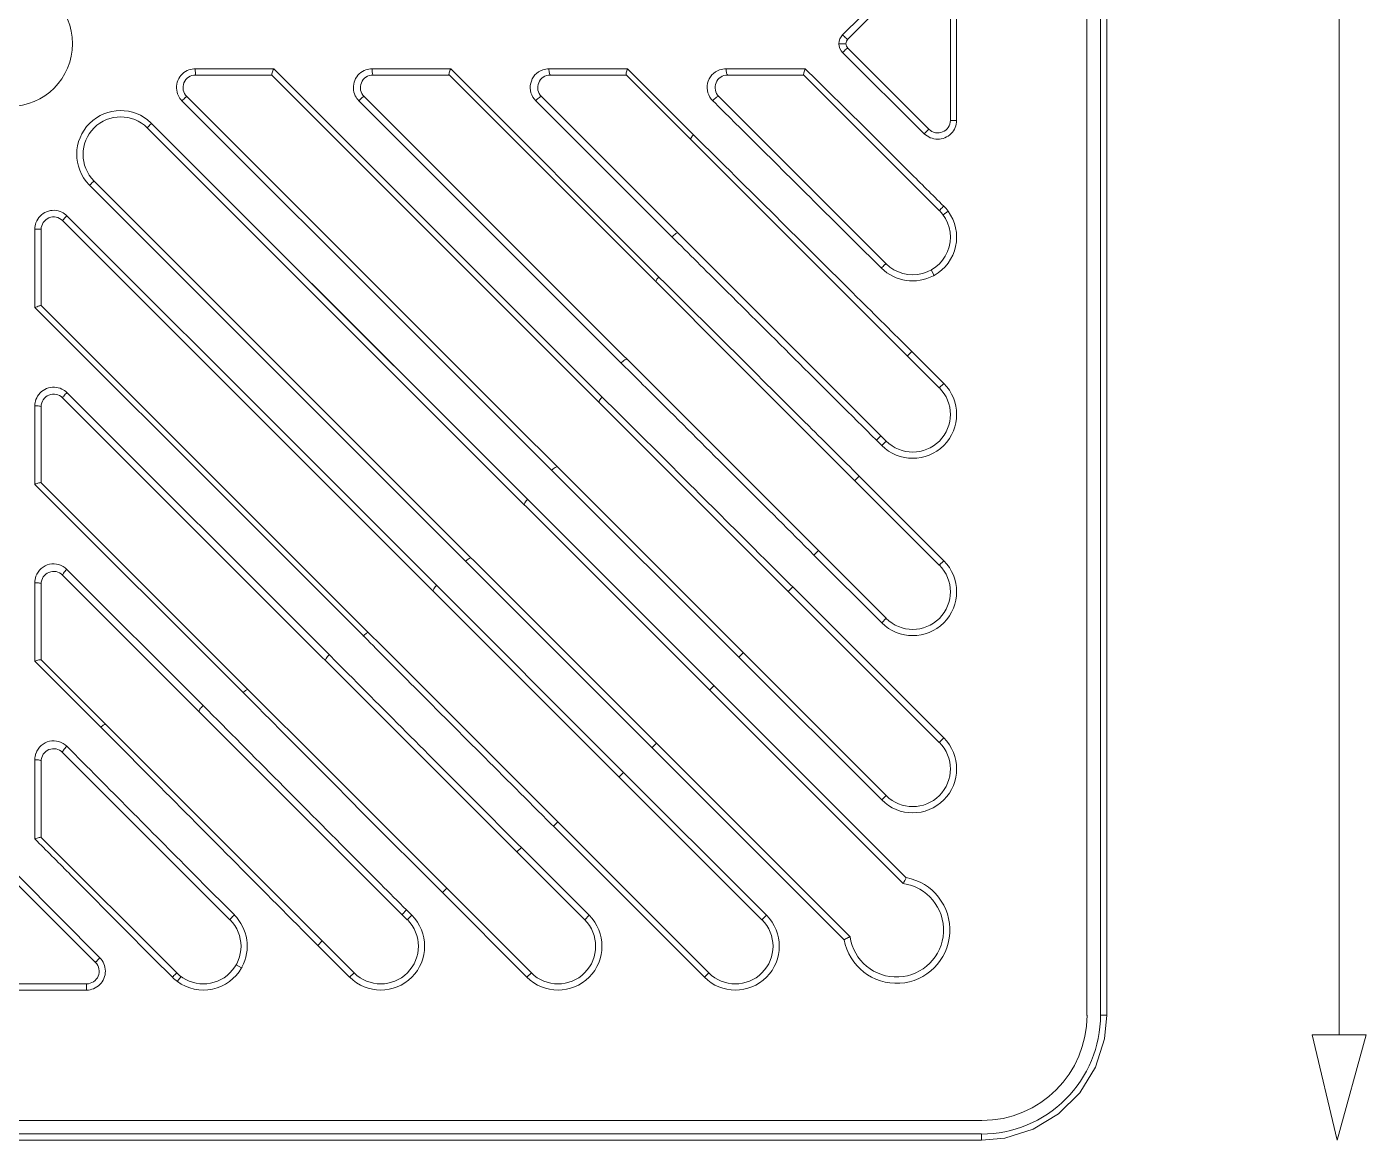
# Model space of a CAD drawing. Header units: millimetres. Extents: x 4267 to 8467, y 166 to 3136.
# Drawn here: x 7775.6 to 7956.1, y 1992.9 to 2143 of the extents above; entities that cross this region are included whole.
import ezdxf

# ---------------------------------------------------------------- set-up
doc = ezdxf.new("R2010")
doc.units = ezdxf.units.MM

msp = doc.modelspace()

# ---------------------------------------------------------------- linework, layer by layer
at = {"lineweight": 5}
msp.add_line((7952.42, 2274.23, -163.19), (7952.42, 2007.12, -163.19), dxfattribs=at)
at = {"linetype": 'Continuous', "lineweight": 5}
for p, q in [((7918.45, 2009.75, -163.19), (7918.45, 2271.6, -163.19)), ((7920.27, 2009.79, -163.19), (7920.27, 2271.56, -163.19)), ((7921.11, 2009.79, -163.19), (7921.11, 2271.56, -163.19)), ((7896.54, 2152.8, -163.19), (7885.53, 2141.87, -163.19)), ((7897.16, 2152.2, -163.19), (7886.23, 2141.27, -163.19)), ((7900.05, 2151.01, -163.19), (7900.05, 2130.34, -163.19)), ((7900.89, 2130.34, -163.19), (7900.89, 2151.01, -163.19)), ((7885.98, 2140.68, -163.19), (7885.03, 2140.68, -163.19)), ((7897.16, 2129.15, -163.19), (7886.23, 2140.08, -163.19)), ((7885.53, 2139.48, -163.19), (7896.54, 2128.55, -163.19)), ((7798.34, 2137.3, -163.19), (7808.91, 2137.3, -163.19)), ((7798.38, 2136.45, -163.19), (7808.64, 2136.45, -163.19)), ((7808.64, 2136.45, -163.19), (7898.56, 2046.53, -163.19)), ((7808.91, 2137.3, -163.19), (7809.2, 2137.02, -163.19)), ((7809.2, 2137.02, -163.19), (7837, 2109.21, -163.19)), ((7822.16, 2137.3, -163.19), (7832.74, 2137.3, -163.19)), ((7822.27, 2136.45, -163.19), (7832.53, 2136.45, -163.19)), ((7832.52, 2136.46, -163.19), (7898.56, 2070.42, -163.19)), ((7832.74, 2137.3, -163.19), (7860.93, 2109.1, -163.19)), ((7845.98, 2137.31, -163.19), (7856.56, 2137.31, -163.19)), ((7846.16, 2136.45, -163.19), (7856.41, 2136.45, -163.19)), ((7856.4, 2136.47, -163.19), (7898.56, 2094.3, -163.19)), ((7856.56, 2137.31, -163.19), (7865.45, 2128.41, -163.19)), ((7880.51, 2137.3, -163.19), (7869.84, 2137.3, -163.19)), ((7870.05, 2136.45, -163.19), (7880.3, 2136.45, -163.19)), ((7898.56, 2118.19, -163.19), (7880.3, 2136.45, -163.19)), ((7880.82, 2136.99, -163.19), (7880.51, 2137.3, -163.19)), ((7828.36, 2101.16, -163.19), (7796.55, 2132.99, -163.19)), ((7797.19, 2133.57, -163.19), (7891.4, 2039.36, -163.19)), ((7855.86, 2097.5, -163.19), (7820.37, 2132.99, -163.19)), ((7821.08, 2133.57, -163.19), (7891.4, 2063.25, -163.19)), ((7862.54, 2114.64, -163.19), (7844.2, 2132.99, -163.19)), ((7844.97, 2133.57, -163.19), (7891.4, 2087.14, -163.19)), ((7891.4, 2111.03, -163.19), (7868.85, 2133.57, -163.19)), ((7893.7, 2027.51, -163.19), (7791.87, 2129.33, -163.19)), ((7792.44, 2129.94, -163.19), (7825.08, 2097.29, -163.19)), ((7900.89, 2130.34, -163.19), (7900.04, 2130.34, -163.19)), ((7865.58, 2128.28, -163.19), (7865.45, 2128.41, -163.19)), ((7784.71, 2122.16, -163.19), (7886.53, 2020.34, -163.19)), ((7784.09, 2121.6, -163.19), (7885.74, 2019.94, -163.19)), ((7874.67, 2022.64, -163.19), (7780.47, 2116.85, -163.19)), ((7781.05, 2117.49, -163.19), (7812.86, 2085.69, -163.19)), ((7899.06, 2117.62, -163.19), (7899.74, 2118.12, -163.19)), ((7776.73, 2105.12, -163.19), (7776.73, 2115.7, -163.19)), ((7777.58, 2115.65, -163.19), (7777.58, 2105.4, -163.19)), ((7837, 2109.21, -163.19), (7853.3, 2092.91, -163.19)), ((7897.88, 2109.46, -163.19), (7897.47, 2110.2, -163.19)), ((7894.1, 2028.3, -163.19), (7814.03, 2108.35, -163.19)), ((7777.02, 2104.83, -163.19), (7776.73, 2105.12, -163.19)), ((7804.83, 2077.04, -163.19), (7777.02, 2104.83, -163.19)), ((7777.58, 2105.4, -163.19), (7867.51, 2015.47, -163.19)), ((7846.34, 2083.19, -163.19), (7828.36, 2101.16, -163.19)), ((7894.26, 2098.61, -163.19), (7894.85, 2099.21, -163.19)), ((7899.16, 2094.9, -163.19), (7894.85, 2099.21, -163.19)), ((7898.56, 2094.3, -163.19), (7899.16, 2094.9, -163.19)), ((7850.79, 2022.64, -163.19), (7780.47, 2092.96, -163.19)), ((7816.54, 2058.18, -163.19), (7781.05, 2093.66, -163.19)), ((7853.3, 2092.91, -163.19), (7853.14, 2093.07, -163.19)), ((7776.73, 2081.3, -163.19), (7776.73, 2091.88, -163.19)), ((7777.58, 2091.77, -163.19), (7777.58, 2081.51, -163.19)), ((7890.09, 2087.25, -163.19), (7890.69, 2087.85, -163.19)), ((7831.02, 2067.53, -163.19), (7812.86, 2085.69, -163.19)), ((7890.09, 2087.25, -163.19), (7890.8, 2086.54, -163.19)), ((7890.8, 2086.54, -163.19), (7891.4, 2087.14, -163.19)), ((7846.34, 2083.19, -163.19), (7871.57, 2058, -163.19)), ((7887.16, 2081.82, -163.19), (7887.76, 2082.42, -163.19)), ((7899.16, 2071.01, -163.19), (7887.76, 2082.42, -163.19)), ((7776.73, 2081.3, -163.19), (7804.94, 2053.1, -163.19)), ((7777.58, 2081.52, -163.19), (7843.62, 2015.47, -163.19)), ((7804.83, 2077.04, -163.19), (7821.13, 2060.74, -163.19)), ((7881.68, 2071.77, -163.19), (7882.27, 2072.37, -163.19)), ((7881.68, 2071.77, -163.19), (7890.8, 2062.65, -163.19)), ((7781.05, 2069.84, -163.19), (7799.4, 2051.5, -163.19)), ((7898.56, 2070.42, -163.19), (7899.16, 2071.01, -163.19)), ((7776.73, 2057.48, -163.19), (7776.73, 2068.05, -163.19)), ((7777.58, 2067.88, -163.19), (7777.58, 2057.62, -163.19)), ((7826.9, 2022.64, -163.19), (7780.47, 2069.07, -163.19)), ((7878.82, 2067.47, -163.19), (7878.53, 2067.76, -163.19)), ((7854.64, 2043.87, -163.19), (7831.02, 2067.53, -163.19)), ((7878.22, 2066.87, -163.19), (7878.82, 2067.47, -163.19)), ((7899.16, 2047.13, -163.19), (7878.82, 2067.47, -163.19)), ((7891.4, 2063.25, -163.19), (7890.8, 2062.65, -163.19)), ((7820.97, 2060.9, -163.19), (7821.13, 2060.74, -163.19)), ((7871.57, 2058, -163.19), (7872.16, 2058.59, -163.19)), ((7776.73, 2057.48, -163.19), (7785.75, 2048.46, -163.19)), ((7777.57, 2057.64, -163.19), (7819.73, 2015.47, -163.19)), ((7871.57, 2058, -163.19), (7890.8, 2038.77, -163.19)), ((7867.62, 2053.58, -163.19), (7868.22, 2054.18, -163.19)), ((7785.63, 2048.59, -163.19), (7785.75, 2048.46, -163.19)), ((7859.86, 2045.82, -163.19), (7860.46, 2046.41, -163.19)), ((7898.56, 2046.53, -163.19), (7899.16, 2047.13, -163.19)), ((7776.73, 2044.2, -163.19), (7776.74, 2033.52, -163.19)), ((7803.01, 2022.64, -163.19), (7780.47, 2045.18, -163.19)), ((7777.58, 2043.99, -163.19), (7777.58, 2033.73, -163.19)), ((7875.27, 2023.24, -163.19), (7854.64, 2043.87, -163.19)), ((7855.44, 2041.87, -163.19), (7856.04, 2042.47, -163.19)), ((7891.4, 2039.36, -163.19), (7890.8, 2038.77, -163.19)), ((7846.28, 2035.51, -163.19), (7846.57, 2035.22, -163.19)), ((7846.57, 2035.22, -163.19), (7847.16, 2035.82, -163.19)), ((7846.57, 2035.22, -163.19), (7866.91, 2014.88, -163.19)), ((7776.74, 2033.52, -163.19), (7777.05, 2033.21, -163.19)), ((7795.84, 2015.48, -163.19), (7777.58, 2033.73, -163.19)), ((7841.67, 2031.76, -163.19), (7842.26, 2032.36, -163.19)), ((7851.38, 2023.24, -163.19), (7842.26, 2032.36, -163.19)), ((7785.48, 2017.5, -163.19), (7774.55, 2028.51, -163.19)), ((7784.89, 2016.87, -163.19), (7773.96, 2027.81, -163.19)), ((7831.62, 2026.28, -163.19), (7832.22, 2026.88, -163.19)), ((7831.62, 2026.28, -163.19), (7843.02, 2014.88, -163.19)), ((7826.19, 2023.35, -163.19), (7826.79, 2023.95, -163.19)), ((7827.5, 2023.24, -163.19), (7826.79, 2023.95, -163.19)), ((7827.5, 2023.24, -163.19), (7826.9, 2022.64, -163.19)), ((7850.79, 2022.64, -163.19), (7851.38, 2023.24, -163.19)), ((7874.67, 2022.64, -163.19), (7875.27, 2023.24, -163.19)), ((7814.83, 2019.18, -163.19), (7815.43, 2019.78, -163.19)), ((7814.83, 2019.18, -163.19), (7819.13, 2014.88, -163.19)), ((7803.84, 2016.57, -163.19), (7804.58, 2016.15, -163.19)), ((7819.13, 2014.88, -163.19), (7819.73, 2015.47, -163.19)), ((7843.02, 2014.88, -163.19), (7843.62, 2015.47, -163.19)), ((7866.91, 2014.88, -163.19), (7867.51, 2015.47, -163.19)), ((7763.03, 2013.99, -163.19), (7783.7, 2013.99, -163.19)), ((7783.69, 2013.15, -163.19), (7783.7, 2013.99, -163.19)), ((7795.92, 2014.3, -163.19), (7796.42, 2014.98, -163.19)), ((7763.03, 2013.15, -163.19), (7783.69, 2013.15, -163.19)), ((7920.27, 2009.79, -163.19), (7921.11, 2009.79, -163.19)), ((7920.81, 2006.57, -163.19), (7921.11, 2009.79, -163.19)), ((7919.58, 2002.76, -163.19), (7920.81, 2006.57, -163.19)), ((7917.48, 1999.33, -163.19), (7919.58, 2002.76, -163.19)), ((7914.63, 1996.5, -163.19), (7917.48, 1999.33, -163.19)), ((7642.44, 1995.58, -163.19), (7904.28, 1995.58, -163.19)), ((7911.2, 1994.42, -163.19), (7914.63, 1996.5, -163.19)), ((7642.48, 1993.77, -163.19), (7904.25, 1993.77, -163.19)), ((7904.25, 1993.77, -163.19), (7904.25, 1992.92, -163.19)), ((7907.38, 1993.22, -163.19), (7911.2, 1994.42, -163.19)), ((7642.48, 1992.92, -163.19), (7904.25, 1992.92, -163.19)), ((7904.25, 1992.92, -163.19), (7907.38, 1993.22, -163.19))]:
    msp.add_line(p, q, dxfattribs=at)
at = {"lineweight": 5, "elevation": -163.19}
msp.add_lwpolyline([(7952.17, 1992.92), (7948.78, 2007.12), (7956.06, 2007.12)], close=True, dxfattribs=at)
at = {"linetype": 'Continuous', "lineweight": 5}
msp.add_circle((7773.36, 2140.68, -163.19), 8.45, dxfattribs=at)
for centre, radius, start, end in [((7886.83, 2140.68, -163.19), 0.845, 134.9973, 225.0027), ((7798.38, 2134.76, -163.19), 1.69, 90, 225), ((7822.27, 2134.76, -163.19), 1.69, 90, 225), ((7846.16, 2134.76, -163.19), 1.69, 90, 225), ((7870.05, 2134.76, -163.19), 1.69, 90, 225.0049), ((7869.84, 2134.71, -163.19), 2.59, 90.071, 109.5697), ((7788.27, 2125.77, -163.19), 5.9, 45.9413, 224.0536), ((7788.29, 2125.75, -163.19), 5.07, 45, 225), ((7788.31, 2125.81, -163.19), 5.84, 45.0117, 45.8956), ((7898.36, 2130.34, -163.19), 1.69, 225, 0), ((7788.26, 2125.76, -163.19), 5.89, 224.067, 224.9497), ((7894.98, 2114.61, -163.19), 5.07, 224.997, 45), ((7894.97, 2114.58, -163.19), 5.94, 36.5832, 45.1786), ((7779.27, 2115.65, -163.19), 1.69, 45, 180), ((7894.98, 2114.61, -163.19), 5.91, 299.4142, 36.3919), ((7894.97, 2114.69, -163.19), 5.98, 225.188, 298.067), ((7895.01, 2114.59, -163.19), 5.88, 298.1337, 299.2228), ((7894.98, 2090.72, -163.19), 5.91, 225, 45), ((7779.27, 2091.77, -163.19), 1.69, 45, 180), ((7894.98, 2090.72, -163.19), 5.07, 225, 45), ((7779.27, 2067.88, -163.19), 1.69, 45, 180), ((7894.98, 2066.83, -163.19), 5.91, 225, 45), ((7894.98, 2066.83, -163.19), 5.07, 225, 45), ((7894.98, 2042.95, -163.19), 5.91, 225, 45), ((7894.98, 2042.95, -163.19), 5.07, 225, 45), ((7779.32, 2044.2, -163.19), 2.59, 160.1685, 179.937), ((7779.27, 2043.99, -163.19), 1.69, 45, 180), ((7892.8, 2021.24, -163.19), 7.18, 190.4397, 79.5603), ((7935.67, 2006.47, -163.19), 46.95, 152.2981, 153.3809), ((7892.8, 2021.24, -163.19), 6.33, 188.1301, 81.8699), ((7799.43, 2019.06, -163.19), 5.07, 225, 45), ((7799.35, 2019.07, -163.19), 5.98, 331.9273, 44.8124), ((7823.32, 2019.06, -163.19), 5.91, 225, 45), ((7823.32, 2019.06, -163.19), 5.07, 225, 45), ((7847.2, 2019.06, -163.19), 5.91, 225, 45), ((7847.2, 2019.06, -163.19), 5.07, 225, 45), ((7871.09, 2019.06, -163.19), 5.91, 225, 45), ((7871.09, 2019.06, -163.19), 5.07, 225, 45), ((7783.7, 2015.68, -163.19), 1.69, 270, 45), ((7799.43, 2019.06, -163.19), 5.91, 233.6081, 330.5858), ((7799.44, 2019.03, -163.19), 5.89, 330.7803, 331.8633), ((7799.47, 2019.08, -163.19), 5.95, 224.8254, 233.4114), ((7904.25, 2009.78, -163.19), 16.02, 269.9712, 0.0288)]:
    msp.add_arc(centre, radius, start, end, dxfattribs=at)
msp.add_ellipse((7904.25, 2009.79, -163.19), major_axis=(10.06, -10.06), ratio=0.997265, start_param=-0.784029, end_param=0.784029, dxfattribs=at)
for points in [[(7885.53, 2141.87, -163.19), (7885.22, 2141.56, -163.19), (7885.03, 2141.11, -163.19), (7885.03, 2140.68, -163.19)], [(7885.03, 2140.68, -163.19), (7885.03, 2140.24, -163.19), (7885.22, 2139.79, -163.19), (7885.53, 2139.48, -163.19)], [(7797.49, 2137.16, -163.19), (7797.76, 2137.25, -163.19), (7798.05, 2137.3, -163.19), (7798.34, 2137.3, -163.19)], [(7821.32, 2137.16, -163.19), (7821.59, 2137.25, -163.19), (7821.88, 2137.3, -163.19), (7822.16, 2137.3, -163.19)], [(7845.14, 2137.16, -163.19), (7845.41, 2137.25, -163.19), (7845.7, 2137.3, -163.19), (7845.98, 2137.31, -163.19)], [(7796.55, 2132.99, -163.19), (7796.35, 2133.18, -163.19), (7796.19, 2133.42, -163.19), (7796.06, 2133.67, -163.19)], [(7820.37, 2132.99, -163.19), (7820.18, 2133.19, -163.19), (7820.01, 2133.42, -163.19), (7819.89, 2133.67, -163.19)], [(7900.7, 2129.38, -163.19), (7900.82, 2129.68, -163.19), (7900.89, 2130.02, -163.19), (7900.89, 2130.34, -163.19)], [(7896.54, 2128.55, -163.19), (7896.77, 2128.32, -163.19), (7897.05, 2128.14, -163.19), (7897.35, 2128.01, -163.19)], [(7776.73, 2115.7, -163.19), (7776.73, 2115.99, -163.19), (7776.78, 2116.28, -163.19), (7776.88, 2116.55, -163.19)], [(7780.38, 2117.97, -163.19), (7780.63, 2117.85, -163.19), (7780.86, 2117.68, -163.19), (7781.05, 2117.49, -163.19)], [(7780.38, 2094.14, -163.19), (7780.62, 2094.02, -163.19), (7780.85, 2093.86, -163.19), (7781.05, 2093.66, -163.19)], [(7776.73, 2091.88, -163.19), (7776.73, 2092.16, -163.19), (7776.78, 2092.46, -163.19), (7776.88, 2092.73, -163.19)], [(7776.73, 2068.05, -163.19), (7776.74, 2068.35, -163.19), (7776.78, 2068.64, -163.19), (7776.88, 2068.91, -163.19)], [(7786.02, 2016.7, -163.19), (7785.9, 2016.99, -163.19), (7785.71, 2017.27, -163.19), (7785.48, 2017.5, -163.19)], [(7783.69, 2013.15, -163.19), (7784.02, 2013.15, -163.19), (7784.35, 2013.21, -163.19), (7784.65, 2013.34, -163.19)]]:
    msp.add_open_spline(points, degree=3, dxfattribs=at)
for points, knots in [([(7885.53, 2141.87, -163.19), (7885.61, 2141.79, -163.19), (7885.76, 2141.64, -163.19), (7885.98, 2141.43, -163.19), (7886.11, 2141.34, -163.19), (7886.21, 2141.26, -163.19), (7886.23, 2141.27, -163.19)], [0, 0, 0, 0, 0.3562, 0.69557, 0.922647, 1, 1, 1, 1]), ([(7885.53, 2139.48, -163.19), (7885.61, 2139.56, -163.19), (7885.76, 2139.71, -163.19), (7885.98, 2139.92, -163.19), (7886.11, 2140.01, -163.19), (7886.21, 2140.09, -163.19), (7886.23, 2140.08, -163.19)], [0, 0, 0, 0, 0.358716, 0.698289, 0.923669, 1, 1, 1, 1]), ([(7796.06, 2133.67, -163.19), (7795.76, 2134.29, -163.19), (7795.69, 2135.85, -163.19), (7796.84, 2136.93, -163.19), (7797.49, 2137.16, -163.19)], [0, 0, 0, 0, 0.500075, 1, 1, 1, 1]), ([(7798.34, 2137.3, -163.19), (7798.34, 2137.2, -163.19), (7798.34, 2137, -163.19), (7798.35, 2136.76, -163.19), (7798.36, 2136.61, -163.19), (7798.36, 2136.52, -163.19), (7798.37, 2136.48, -163.19), (7798.38, 2136.45, -163.19), (7798.38, 2136.45, -163.19)], [0, 0, 0, 0, 0.368017, 0.703747, 0.830034, 0.922031, 0.978714, 1, 1, 1, 1]), ([(7808.64, 2136.45, -163.19), (7808.63, 2136.46, -163.19), (7808.63, 2136.49, -163.19), (7808.65, 2136.58, -163.19), (7808.71, 2136.76, -163.19), (7808.8, 2137.01, -163.19), (7808.87, 2137.2, -163.19), (7808.91, 2137.3, -163.19)], [0, 0, 0, 0, 0.030641, 0.096141, 0.321245, 0.638304, 1, 1, 1, 1]), ([(7819.89, 2133.67, -163.19), (7819.59, 2134.29, -163.19), (7819.52, 2135.86, -163.19), (7820.67, 2136.93, -163.19), (7821.32, 2137.16, -163.19)], [0, 0, 0, 0, 0.500713, 1, 1, 1, 1]), ([(7822.16, 2137.3, -163.19), (7822.16, 2137.2, -163.19), (7822.17, 2137, -163.19), (7822.18, 2136.72, -163.19), (7822.22, 2136.57, -163.19), (7822.25, 2136.45, -163.19), (7822.27, 2136.45, -163.19)], [0, 0, 0, 0, 0.362297, 0.693846, 0.91236, 1, 1, 1, 1]), ([(7832.52, 2136.46, -163.19), (7832.5, 2136.48, -163.19), (7832.51, 2136.6, -163.19), (7832.55, 2136.77, -163.19), (7832.63, 2137.03, -163.19), (7832.7, 2137.21, -163.19), (7832.74, 2137.3, -163.19)], [0, 0, 0, 0, 0.110591, 0.336072, 0.646339, 1, 1, 1, 1]), ([(7844.2, 2132.99, -163.19), (7843.9, 2133.29, -163.19), (7843.45, 2134.05, -163.19), (7843.41, 2135.36, -163.19), (7844.01, 2136.53, -163.19), (7844.74, 2137.02, -163.19), (7845.14, 2137.16, -163.19)], [0, 0, 0, 0, 0.249693, 0.50111, 0.751789, 1, 1, 1, 1]), ([(7846.16, 2136.45, -163.19), (7846.13, 2136.45, -163.19), (7846.07, 2136.55, -163.19), (7846, 2136.82, -163.19), (7845.98, 2137.1, -163.19), (7845.98, 2137.31, -163.19)], [0, 0, 0, 0, 0.098181, 0.311193, 1, 1, 1, 1]), ([(7856.4, 2136.47, -163.19), (7856.38, 2136.49, -163.19), (7856.37, 2136.61, -163.19), (7856.41, 2136.88, -163.19), (7856.49, 2137.13, -163.19), (7856.56, 2137.31, -163.19)], [0, 0, 0, 0, 0.127441, 0.353661, 1, 1, 1, 1]), ([(7868.97, 2137.15, -163.19), (7868.58, 2137.01, -163.19), (7867.85, 2136.53, -163.19), (7867.24, 2135.36, -163.19), (7867.28, 2134.04, -163.19), (7867.74, 2133.28, -163.19), (7868.04, 2132.99, -163.19)], [0, 0, 0, 0, 0.247151, 0.498073, 0.75039, 1, 1, 1, 1]), ([(7869.84, 2137.3, -163.19), (7869.84, 2137.1, -163.19), (7869.86, 2136.82, -163.19), (7869.94, 2136.54, -163.19), (7870.02, 2136.45, -163.19), (7870.05, 2136.45, -163.19)], [0, 0, 0, 0, 0.683484, 0.895206, 1, 1, 1, 1]), ([(7880.3, 2136.46, -163.19), (7880.27, 2136.48, -163.19), (7880.29, 2136.6, -163.19), (7880.32, 2136.77, -163.19), (7880.41, 2137.02, -163.19), (7880.47, 2137.21, -163.19), (7880.51, 2137.3, -163.19)], [0, 0, 0, 0, 0.109907, 0.335153, 0.645633, 1, 1, 1, 1]), ([(7899.15, 2118.79, -163.19), (7897.62, 2120.31, -163.19), (7891.52, 2126.38, -163.19), (7885.41, 2132.45, -163.19), (7880.82, 2136.99, -163.19)], [0, 0, 0, 0, 0.250619, 1, 1, 1, 1]), ([(7796.55, 2132.99, -163.19), (7796.63, 2133.06, -163.19), (7796.77, 2133.2, -163.19), (7796.95, 2133.37, -163.19), (7797.06, 2133.47, -163.19), (7797.13, 2133.53, -163.19), (7797.16, 2133.55, -163.19), (7797.19, 2133.57, -163.19), (7797.19, 2133.57, -163.19)], [0, 0, 0, 0, 0.368427, 0.70509, 0.83142, 0.923175, 0.979438, 1, 1, 1, 1]), ([(7820.37, 2132.99, -163.19), (7820.45, 2133.07, -163.19), (7820.6, 2133.21, -163.19), (7820.82, 2133.42, -163.19), (7820.95, 2133.51, -163.19), (7821.06, 2133.59, -163.19), (7821.08, 2133.57, -163.19)], [0, 0, 0, 0, 0.359442, 0.697701, 0.922007, 1, 1, 1, 1]), ([(7844.97, 2133.57, -163.19), (7844.94, 2133.59, -163.19), (7844.82, 2133.53, -163.19), (7844.67, 2133.43, -163.19), (7844.43, 2133.23, -163.19), (7844.27, 2133.07, -163.19), (7844.2, 2132.99, -163.19)], [0, 0, 0, 0, 0.08888, 0.318168, 0.65407, 1, 1, 1, 1]), ([(7868.04, 2132.99, -163.19), (7868.12, 2133.08, -163.19), (7868.28, 2133.24, -163.19), (7868.53, 2133.44, -163.19), (7868.7, 2133.55, -163.19), (7868.83, 2133.59, -163.19), (7868.85, 2133.57, -163.19)], [0, 0, 0, 0, 0.34448, 0.679235, 0.906413, 1, 1, 1, 1]), ([(7868.04, 2132.99, -163.19), (7869.92, 2131.13, -163.19), (7877.49, 2123.61, -163.19), (7885.06, 2116.1, -163.19), (7890.75, 2110.44, -163.19)], [0, 0, 0, 0, 0.247974, 1, 1, 1, 1]), ([(7792.44, 2129.94, -163.19), (7792.37, 2129.87, -163.19), (7792.23, 2129.73, -163.19), (7792.07, 2129.56, -163.19), (7791.97, 2129.45, -163.19), (7791.91, 2129.39, -163.19), (7791.89, 2129.36, -163.19), (7791.87, 2129.33, -163.19), (7791.87, 2129.33, -163.19)], [0, 0, 0, 0, 0.370293, 0.706021, 0.831969, 0.923529, 0.979676, 1, 1, 1, 1]), ([(7896.54, 2128.55, -163.19), (7896.61, 2128.63, -163.19), (7896.76, 2128.77, -163.19), (7896.93, 2128.94, -163.19), (7897.04, 2129.05, -163.19), (7897.1, 2129.11, -163.19), (7897.14, 2129.13, -163.19), (7897.16, 2129.15, -163.19), (7897.16, 2129.15, -163.19)], [0, 0, 0, 0, 0.371449, 0.709004, 0.834834, 0.925679, 0.980868, 1, 1, 1, 1]), ([(7897.35, 2128.01, -163.19), (7897.95, 2127.76, -163.19), (7899.42, 2127.73, -163.19), (7900.45, 2128.78, -163.19), (7900.7, 2129.38, -163.19)], [0, 0, 0, 0, 0.500081, 1, 1, 1, 1]), ([(7865.08, 2127.78, -163.19), (7865.07, 2127.8, -163.19), (7865.08, 2127.9, -163.19), (7865.19, 2128.11, -163.19), (7865.34, 2128.29, -163.19), (7865.45, 2128.41, -163.19)], [0, 0, 0, 0, 0.10779, 0.321419, 1, 1, 1, 1]), ([(7894.85, 2099.21, -163.19), (7892.39, 2101.65, -163.19), (7882.64, 2111.35, -163.19), (7872.88, 2121.04, -163.19), (7865.58, 2128.28, -163.19)], [0, 0, 0, 0, 0.252174, 1, 1, 1, 1]), ([(7784.09, 2121.6, -163.19), (7784.17, 2121.67, -163.19), (7784.31, 2121.81, -163.19), (7784.48, 2121.97, -163.19), (7784.59, 2122.07, -163.19), (7784.65, 2122.13, -163.19), (7784.68, 2122.14, -163.19), (7784.7, 2122.17, -163.19), (7784.71, 2122.16, -163.19)], [0, 0, 0, 0, 0.372078, 0.708043, 0.8335, 0.924384, 0.979932, 1, 1, 1, 1]), ([(7776.88, 2116.55, -163.19), (7777, 2116.88, -163.19), (7777.38, 2117.5, -163.19), (7778.28, 2118.11, -163.19), (7779.35, 2118.3, -163.19), (7780.06, 2118.12, -163.19), (7780.38, 2117.97, -163.19)], [0, 0, 0, 0, 0.249901, 0.499924, 0.750016, 1, 1, 1, 1]), ([(7898.56, 2118.19, -163.19), (7898.56, 2118.2, -163.19), (7898.59, 2118.21, -163.19), (7898.61, 2118.25, -163.19), (7898.67, 2118.3, -163.19), (7898.77, 2118.41, -163.19), (7898.94, 2118.58, -163.19), (7899.08, 2118.72, -163.19), (7899.15, 2118.79, -163.19)], [0, 0, 0, 0, 0.018895, 0.074755, 0.166421, 0.292725, 0.629457, 1, 1, 1, 1]), ([(7781.05, 2117.49, -163.19), (7780.98, 2117.41, -163.19), (7780.83, 2117.27, -163.19), (7780.67, 2117.09, -163.19), (7780.56, 2116.97, -163.19), (7780.51, 2116.91, -163.19), (7780.49, 2116.88, -163.19), (7780.46, 2116.85, -163.19), (7780.47, 2116.85, -163.19)], [0, 0, 0, 0, 0.366616, 0.703014, 0.829844, 0.922294, 0.979174, 1, 1, 1, 1]), ([(7777.58, 2115.65, -163.19), (7777.58, 2115.66, -163.19), (7777.55, 2115.66, -163.19), (7777.51, 2115.67, -163.19), (7777.43, 2115.68, -163.19), (7777.28, 2115.69, -163.19), (7777.04, 2115.7, -163.19), (7776.84, 2115.7, -163.19), (7776.73, 2115.7, -163.19)], [0, 0, 0, 0, 0.021286, 0.077969, 0.169966, 0.296253, 0.631983, 1, 1, 1, 1]), ([(7863.36, 2115.17, -163.19), (7863.34, 2115.2, -163.19), (7863.2, 2115.18, -163.19), (7862.93, 2115.01, -163.19), (7862.69, 2114.8, -163.19), (7862.54, 2114.64, -163.19)], [0, 0, 0, 0, 0.105591, 0.33556, 1, 1, 1, 1]), ([(7862.54, 2114.64, -163.19), (7864.81, 2112.39, -163.19), (7874, 2103.27, -163.19), (7883.18, 2094.13, -163.19), (7890.09, 2087.25, -163.19)], [0, 0, 0, 0, 0.246596, 1, 1, 1, 1]), ([(7890.75, 2110.44, -163.19), (7890.83, 2110.52, -163.19), (7890.98, 2110.66, -163.19), (7891.15, 2110.83, -163.19), (7891.27, 2110.94, -163.19), (7891.33, 2110.99, -163.19), (7891.37, 2111.01, -163.19), (7891.39, 2111.03, -163.19), (7891.4, 2111.03, -163.19)], [0, 0, 0, 0, 0.37424, 0.711844, 0.836541, 0.926002, 0.980239, 1, 1, 1, 1]), ([(7860.79, 2109.25, -163.19), (7860.66, 2109.12, -163.19), (7860.51, 2108.92, -163.19), (7860.39, 2108.69, -163.19), (7860.39, 2108.59, -163.19), (7860.41, 2108.57, -163.19)], [0, 0, 0, 0, 0.676136, 0.88876, 1, 1, 1, 1]), ([(7887.76, 2082.42, -163.19), (7885.5, 2084.67, -163.19), (7876.56, 2093.57, -163.19), (7867.62, 2102.46, -163.19), (7860.93, 2109.1, -163.19)], [0, 0, 0, 0, 0.252611, 1, 1, 1, 1]), ([(7777.58, 2105.4, -163.19), (7777.58, 2105.41, -163.19), (7777.54, 2105.4, -163.19), (7777.45, 2105.39, -163.19), (7777.27, 2105.33, -163.19), (7777.02, 2105.24, -163.19), (7776.83, 2105.16, -163.19), (7776.73, 2105.12, -163.19)], [0, 0, 0, 0, 0.030658, 0.096168, 0.321263, 0.638311, 1, 1, 1, 1]), ([(7855.7, 2097.65, -163.19), (7855.85, 2097.81, -163.19), (7856.08, 2098, -163.19), (7856.35, 2098.16, -163.19), (7856.48, 2098.17, -163.19), (7856.5, 2098.14, -163.19)], [0, 0, 0, 0, 0.661589, 0.88937, 1, 1, 1, 1]), ([(7855.86, 2097.5, -163.19), (7857.98, 2095.39, -163.19), (7866.59, 2086.82, -163.19), (7875.19, 2078.24, -163.19), (7881.68, 2071.77, -163.19)], [0, 0, 0, 0, 0.246085, 1, 1, 1, 1]), ([(7776.88, 2092.73, -163.19), (7777.11, 2093.38, -163.19), (7778.19, 2094.52, -163.19), (7779.76, 2094.45, -163.19), (7780.38, 2094.14, -163.19)], [0, 0, 0, 0, 0.499287, 1, 1, 1, 1]), ([(7781.05, 2093.66, -163.19), (7780.97, 2093.59, -163.19), (7780.83, 2093.44, -163.19), (7780.62, 2093.22, -163.19), (7780.53, 2093.08, -163.19), (7780.45, 2092.98, -163.19), (7780.47, 2092.96, -163.19)], [0, 0, 0, 0, 0.35599, 0.693992, 0.920615, 1, 1, 1, 1]), ([(7853.14, 2093.07, -163.19), (7853.01, 2092.93, -163.19), (7852.84, 2092.73, -163.19), (7852.72, 2092.49, -163.19), (7852.72, 2092.37, -163.19), (7852.74, 2092.35, -163.19)], [0, 0, 0, 0, 0.664403, 0.882735, 1, 1, 1, 1]), ([(7878.53, 2067.76, -163.19), (7876.39, 2069.87, -163.19), (7871.11, 2075.16, -163.19), (7862.69, 2083.54, -163.19), (7856.43, 2089.82, -163.19), (7853.3, 2092.91, -163.19)], [0, 0, 0, 0, 0.252912, 0.629676, 1, 1, 1, 1]), ([(7777.58, 2091.77, -163.19), (7777.58, 2091.79, -163.19), (7777.47, 2091.82, -163.19), (7777.31, 2091.85, -163.19), (7777.03, 2091.87, -163.19), (7776.84, 2091.88, -163.19), (7776.73, 2091.88, -163.19)], [0, 0, 0, 0, 0.08764, 0.306154, 0.637703, 1, 1, 1, 1]), ([(7846.34, 2083.19, -163.19), (7846.48, 2083.33, -163.19), (7846.7, 2083.52, -163.19), (7846.97, 2083.66, -163.19), (7847.09, 2083.66, -163.19), (7847.12, 2083.64, -163.19)], [0, 0, 0, 0, 0.661441, 0.882982, 1, 1, 1, 1]), ([(7777.58, 2081.52, -163.19), (7777.56, 2081.54, -163.19), (7777.44, 2081.52, -163.19), (7777.26, 2081.49, -163.19), (7777.01, 2081.41, -163.19), (7776.83, 2081.34, -163.19), (7776.73, 2081.3, -163.19)], [0, 0, 0, 0, 0.110621, 0.336092, 0.646347, 1, 1, 1, 1]), ([(7843.09, 2079.29, -163.19), (7842.95, 2079.15, -163.19), (7842.78, 2078.94, -163.19), (7842.65, 2078.68, -163.19), (7842.64, 2078.56, -163.19), (7842.67, 2078.53, -163.19)], [0, 0, 0, 0, 0.661899, 0.881929, 1, 1, 1, 1]), ([(7834.75, 2070.95, -163.19), (7834.89, 2071.08, -163.19), (7835.1, 2071.26, -163.19), (7835.36, 2071.39, -163.19), (7835.48, 2071.39, -163.19), (7835.5, 2071.37, -163.19)], [0, 0, 0, 0, 0.661899, 0.881929, 1, 1, 1, 1]), ([(7776.88, 2068.91, -163.19), (7777.02, 2069.3, -163.19), (7777.52, 2070.03, -163.19), (7778.68, 2070.63, -163.19), (7779.99, 2070.59, -163.19), (7780.75, 2070.14, -163.19), (7781.05, 2069.84, -163.19)], [0, 0, 0, 0, 0.248235, 0.498905, 0.750316, 1, 1, 1, 1]), ([(7780.47, 2069.07, -163.19), (7780.45, 2069.09, -163.19), (7780.5, 2069.21, -163.19), (7780.61, 2069.37, -163.19), (7780.81, 2069.6, -163.19), (7780.96, 2069.76, -163.19), (7781.05, 2069.84, -163.19)], [0, 0, 0, 0, 0.086895, 0.312955, 0.649287, 1, 1, 1, 1]), ([(7776.73, 2068.05, -163.19), (7776.94, 2068.05, -163.19), (7777.22, 2068.04, -163.19), (7777.49, 2067.97, -163.19), (7777.58, 2067.91, -163.19), (7777.58, 2067.88, -163.19)], [0, 0, 0, 0, 0.688828, 0.901829, 1, 1, 1, 1]), ([(7830.85, 2067.7, -163.19), (7830.7, 2067.55, -163.19), (7830.52, 2067.34, -163.19), (7830.38, 2067.07, -163.19), (7830.37, 2066.94, -163.19), (7830.4, 2066.92, -163.19)], [0, 0, 0, 0, 0.661441, 0.882982, 1, 1, 1, 1]), ([(7821.69, 2061.3, -163.19), (7821.66, 2061.32, -163.19), (7821.55, 2061.32, -163.19), (7821.31, 2061.19, -163.19), (7821.11, 2061.03, -163.19), (7820.97, 2060.9, -163.19)], [0, 0, 0, 0, 0.117265, 0.335597, 1, 1, 1, 1]), ([(7821.13, 2060.74, -163.19), (7823.18, 2058.66, -163.19), (7828.39, 2053.45, -163.19), (7836.77, 2045.03, -163.19), (7843.11, 2038.71, -163.19), (7846.28, 2035.51, -163.19)], [0, 0, 0, 0, 0.245979, 0.621002, 1, 1, 1, 1]), ([(7777.57, 2057.64, -163.19), (7777.55, 2057.66, -163.19), (7777.43, 2057.67, -163.19), (7777.15, 2057.63, -163.19), (7776.91, 2057.55, -163.19), (7776.73, 2057.48, -163.19)], [0, 0, 0, 0, 0.127467, 0.353678, 1, 1, 1, 1]), ([(7816.38, 2058.34, -163.19), (7816.23, 2058.19, -163.19), (7816.04, 2057.96, -163.19), (7815.88, 2057.69, -163.19), (7815.87, 2057.56, -163.19), (7815.9, 2057.53, -163.19)], [0, 0, 0, 0, 0.661589, 0.88937, 1, 1, 1, 1]), ([(7842.26, 2032.36, -163.19), (7840.09, 2034.53, -163.19), (7831.52, 2043.14, -163.19), (7822.94, 2051.74, -163.19), (7816.54, 2058.18, -163.19)], [0, 0, 0, 0, 0.252826, 1, 1, 1, 1]), ([(7804.79, 2053.25, -163.19), (7804.92, 2053.37, -163.19), (7805.11, 2053.53, -163.19), (7805.34, 2053.64, -163.19), (7805.44, 2053.65, -163.19), (7805.47, 2053.63, -163.19)], [0, 0, 0, 0, 0.669823, 0.88596, 1, 1, 1, 1]), ([(7798.86, 2050.67, -163.19), (7798.84, 2050.7, -163.19), (7798.86, 2050.84, -163.19), (7799.03, 2051.11, -163.19), (7799.23, 2051.34, -163.19), (7799.4, 2051.5, -163.19)], [0, 0, 0, 0, 0.105591, 0.33556, 1, 1, 1, 1]), ([(7826.79, 2023.95, -163.19), (7824.48, 2026.26, -163.19), (7815.34, 2035.44, -163.19), (7806.21, 2044.63, -163.19), (7799.4, 2051.5, -163.19)], [0, 0, 0, 0, 0.252523, 1, 1, 1, 1]), ([(7804.94, 2053.1, -163.19), (7807.13, 2050.9, -163.19), (7816.01, 2041.95, -163.19), (7824.91, 2033.01, -163.19), (7831.62, 2026.28, -163.19)], [0, 0, 0, 0, 0.246442, 1, 1, 1, 1]), ([(7786.25, 2048.95, -163.19), (7786.24, 2048.97, -163.19), (7786.14, 2048.96, -163.19), (7785.93, 2048.85, -163.19), (7785.75, 2048.7, -163.19), (7785.63, 2048.59, -163.19)], [0, 0, 0, 0, 0.104191, 0.313139, 1, 1, 1, 1]), ([(7785.75, 2048.46, -163.19), (7788.15, 2046.04, -163.19), (7797.83, 2036.28, -163.19), (7807.53, 2026.52, -163.19), (7814.83, 2019.18, -163.19)], [0, 0, 0, 0, 0.247179, 1, 1, 1, 1]), ([(7781.05, 2046, -163.19), (7780.75, 2046.3, -163.19), (7780, 2046.75, -163.19), (7778.68, 2046.79, -163.19), (7777.51, 2046.19, -163.19), (7777.03, 2045.46, -163.19), (7776.89, 2045.08, -163.19)], [0, 0, 0, 0, 0.249597, 0.501905, 0.752832, 1, 1, 1, 1]), ([(7781.05, 2046, -163.19), (7780.96, 2045.92, -163.19), (7780.8, 2045.76, -163.19), (7780.6, 2045.51, -163.19), (7780.49, 2045.34, -163.19), (7780.44, 2045.21, -163.19), (7780.47, 2045.18, -163.19)], [0, 0, 0, 0, 0.338285, 0.672405, 0.903771, 1, 1, 1, 1]), ([(7803.6, 2023.28, -163.19), (7801.7, 2025.19, -163.19), (7794.18, 2032.76, -163.19), (7786.67, 2040.33, -163.19), (7781.05, 2046, -163.19)], [0, 0, 0, 0, 0.251774, 1, 1, 1, 1]), ([(7776.73, 2044.2, -163.19), (7776.94, 2044.2, -163.19), (7777.22, 2044.18, -163.19), (7777.5, 2044.09, -163.19), (7777.58, 2044.02, -163.19), (7777.58, 2043.99, -163.19)], [0, 0, 0, 0, 0.683487, 0.895207, 1, 1, 1, 1]), ([(7777.58, 2033.74, -163.19), (7777.56, 2033.76, -163.19), (7777.44, 2033.75, -163.19), (7777.27, 2033.71, -163.19), (7777.01, 2033.63, -163.19), (7776.83, 2033.56, -163.19), (7776.74, 2033.52, -163.19)], [0, 0, 0, 0, 0.109918, 0.335159, 0.64564, 1, 1, 1, 1]), ([(7777.04, 2033.21, -163.19), (7778.56, 2031.69, -163.19), (7784.62, 2025.58, -163.19), (7790.69, 2019.47, -163.19), (7795.25, 2014.88, -163.19)], [0, 0, 0, 0, 0.249211, 1, 1, 1, 1]), ([(7803.6, 2023.28, -163.19), (7803.52, 2023.21, -163.19), (7803.38, 2023.06, -163.19), (7803.21, 2022.89, -163.19), (7803.11, 2022.77, -163.19), (7803.05, 2022.7, -163.19), (7803.03, 2022.67, -163.19), (7803.01, 2022.65, -163.19), (7803.01, 2022.64, -163.19)], [0, 0, 0, 0, 0.36663, 0.703178, 0.829972, 0.922334, 0.97914, 1, 1, 1, 1]), ([(7885.74, 2019.94, -163.19), (7885.84, 2019.99, -163.19), (7886.02, 2020.08, -163.19), (7886.24, 2020.2, -163.19), (7886.38, 2020.26, -163.19), (7886.46, 2020.31, -163.19), (7886.5, 2020.31, -163.19), (7886.53, 2020.35, -163.19), (7886.53, 2020.34, -163.19)], [0, 0, 0, 0, 0.373956, 0.698122, 0.824755, 0.920008, 0.979481, 1, 1, 1, 1]), ([(7785.48, 2017.5, -163.19), (7785.41, 2017.43, -163.19), (7785.27, 2017.28, -163.19), (7785.1, 2017.11, -163.19), (7784.99, 2016.99, -163.19), (7784.93, 2016.93, -163.19), (7784.91, 2016.9, -163.19), (7784.89, 2016.88, -163.19), (7784.89, 2016.87, -163.19)], [0, 0, 0, 0, 0.367911, 0.704961, 0.831765, 0.923963, 0.980353, 1, 1, 1, 1]), ([(7784.65, 2013.34, -163.19), (7785.26, 2013.58, -163.19), (7786.31, 2014.62, -163.19), (7786.28, 2016.09, -163.19), (7786.02, 2016.7, -163.19)], [0, 0, 0, 0, 0.499922, 1, 1, 1, 1]), ([(7795.84, 2015.47, -163.19), (7795.84, 2015.48, -163.19), (7795.82, 2015.45, -163.19), (7795.79, 2015.43, -163.19), (7795.74, 2015.37, -163.19), (7795.63, 2015.26, -163.19), (7795.46, 2015.09, -163.19), (7795.32, 2014.96, -163.19), (7795.25, 2014.88, -163.19)], [0, 0, 0, 0, 0.018871, 0.074676, 0.166279, 0.292538, 0.629293, 1, 1, 1, 1])]:
    msp.add_open_spline(points, degree=3, knots=knots, dxfattribs=at)

doc.saveas('drawing.dxf')
